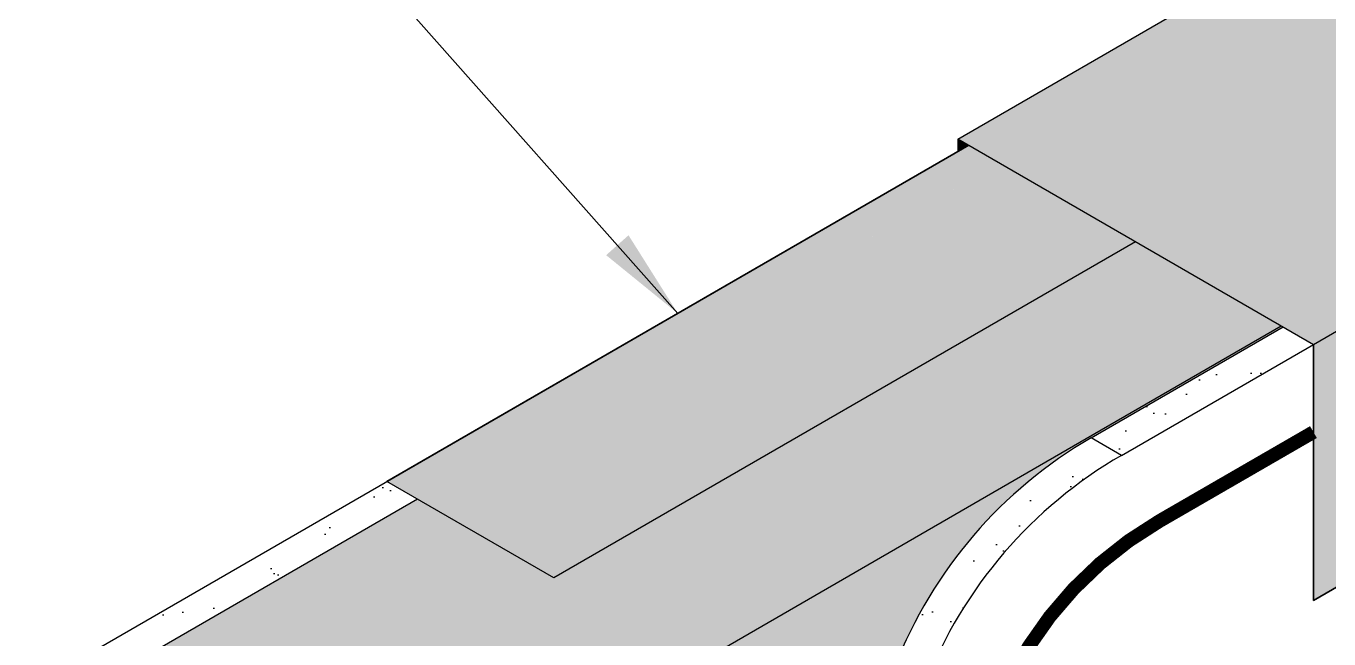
# Model space of a CAD drawing. Extents: x -64 to 51, y 0 to 66.
# Drawn here: x 11.05 to 19.64, y 54.34 to 58.38 of the extents above; entities that cross this region are included whole.
import ezdxf

# ---------------------------------------------------------------- set-up
doc = ezdxf.new("R2010")
doc.units = 0
doc.header["$LTSCALE"] = 1.5
doc.header["$MEASUREMENT"] = 0
doc.linetypes.add('DASHED', pattern=[0.75, 0.5, -0.25])
for name, color, linetype in [('STRUCTURE', 252, 'CONTINUOUS'), ('STRUCTURE_SHADING', 254, 'CONTINUOUS'), ('TEXT', 7, 'CONTINUOUS'), ('TYVEK', 160, 'DASHED')]:
    doc.layers.add(name, color=color, linetype=linetype)
doc.styles.add('DETAILS', font='sanss___.ttf', dxfattribs={"height": 1})
doc.dimstyles.new('TYVEKDETAILS', dxfattribs={"dimscale": 6, "dimtxt": 1.5, "dimasz": 0.1, "dimexe": 0.75, "dimexo": 0.75, "dimgap": 0.75, "dimtad": 0, "dimtih": 1, "dimtoh": 1, "dimdec": 4, "dimzin": 0, "dimtxsty": 'DETAILS', "dimcen": 0.0625, "dimazin": 3, "dimtfac": 1, "dimtdec": 4, "dimtofl": 0, "dimtmove": 0, "dimatfit": 3, "dimtolj": 1, "dimtzin": 0})

msp = doc.modelspace()

# ---------------------------------------------------------------- hatches: boundary and pattern name
at = {"layer": 'STRUCTURE', "linetype": 'CONTINUOUS'}
h = msp.add_hatch(color=256, dxfattribs=at)
h.paths.add_polyline_path([(22.8257, 58.1812), (20.4839, 59.5333), (17.198, 57.6315), (19.5381, 56.2804)])
h.paths.add_polyline_path([(25.3371, 57.942), (25.3371, 58.4223), (23.5511, 57.366), (23.4285, 57.8237), (23.4285, 58.0237), (23.2576, 57.925), (22.8257, 58.1812), (19.5381, 56.28), (19.5381, 54.5939), (21.3393, 55.6338)])
h.paths.add_polyline_path([(22.1414, 56.777, -0.199261), (22.2322, 56.7845, -0.306107), (22.3144, 56.6799, -0.172668), (22.2818, 56.4976, -0.172925), (22.1415, 56.377, -0.032538), (22.127, 56.3701, -0.230653), (22.019, 56.3779, -0.259745), (21.9572, 56.4814, -0.342888)], flags=16)
h.paths.add_polyline_path([(22.1345, 56.6339, -0.546252), (22.1778, 56.6089, -0.361178), (22.1328, 56.533, -0.504762), (22.0888, 56.5562, -0.151481), (22.095, 56.5979, -0.195451)], flags=0)
msp.add_hatch(color=253, dxfattribs=at).paths.add_polyline_path([(17.2656, 57.5925), (17.194, 57.6339), (17.194, 57.5511)])
h = msp.add_hatch(color=253, dxfattribs=at)
h.paths.add_polyline_path([(18.3661, 56.9572), (17.4672, 57.4761), (15.6021, 56.3993), (13.631, 55.2613), (14.5299, 54.7423)])
h.paths.add_polyline_path([(17.4672, 57.4761), (17.2656, 57.5925), (13.4295, 55.3777), (13.631, 55.2613), (17.0023, 57.2077)])
h = msp.add_hatch(dxfattribs=at)
h.set_pattern_fill('AR-SAND', color=256, scale=0.25, style=0)
h.set_pattern_definition([(37.5, (51.40434, 5.9679), (-0.0157483, 0.481706), [0, -0.38, 0, -0.425, 0, -0.40625]), (7.5, (51.40434, 5.9679), (0.442444, 0.7055365), [0, -0.205, 0, -0.3425, 0, -0.13125]), (327.5, (51.09684, 5.9679), (0.7785355, 0.0014148), [0, -0.125, 0, -0.45, 0, -0.5875]), (317.5, (51.09684, 5.9679), (0.7515317, 0.219419), [0, -0.0625, 0, -0.295, 0, -0.3375])])
h.paths.add_polyline_path([(11.253, 53.8883), (11.0531, 54.0037), (11.0507, 48.2116), (11.253, 48.0948)])
h.paths.add_polyline_path([(13.66, 50.143), (13.46, 50.2585), (13.4585, 46.8214), (13.66, 46.7051), (13.66, 49.5683)])
h.paths.add_polyline_path([(13.631, 55.2613), (13.4295, 55.3777), (11.0531, 54.0057), (11.0531, 54.0037), (11.253, 53.8883)])
h.paths.add_polyline_path([(16.9786, 54.0436), (16.7786, 54.1591, -0.167789), (13.46, 50.2585), (13.66, 50.143, 0.167789)])
h.paths.add_polyline_path([(18.2729, 55.55), (18.0729, 55.6654, 0.1703), (16.7786, 54.1591), (16.9786, 54.0436, -0.1703)])
h.paths.add_polyline_path([(19.5381, 56.2804), (19.3381, 56.3959), (18.0729, 55.6654), (18.2729, 55.55)])
at = {"layer": 'STRUCTURE_SHADING', "linetype": 'CONTINUOUS'}
h = msp.add_hatch(color=256, dxfattribs=at)
h.paths.add_polyline_path([(17.9982, 55.6364), (19.3259, 56.403), (18.3661, 56.9572), (14.5299, 54.7423), (13.631, 55.2613), (11.9587, 54.2958), (13.8174, 53.2226)])
h.paths.add_polyline_path([(16.7906, 54.1892, -0.167525), (18.0729, 55.6654), (19.3381, 56.3959), (19.3259, 56.403), (17.9982, 55.6364), (13.8174, 53.2226), (13.8174, 52.4726)])
h.paths.add_polyline_path([(11.9587, 54.2958), (11.9587, 53.5458), (12.6082, 53.9208)], flags=17)

# ---------------------------------------------------------------- linework, layer by layer
at = {"layer": 'STRUCTURE', "color": 7, "linetype": 'CONTINUOUS'}
for p, q in [((20.4839, 59.5333), (17.194, 57.6291)), ((19.5381, 56.2804), (22.8257, 58.1812)), ((19.5381, 56.28), (22.8257, 58.1812)), ((17.194, 57.6339), (19.5381, 56.2804)), ((17.194, 57.6339), (17.194, 57.5511)), ((17.2656, 57.5925), (13.4295, 55.3777)), ((18.3661, 56.9572), (14.5299, 54.7423)), ((19.5381, 56.2804), (19.5381, 54.5939)), ((19.5381, 55.7031), (19.5381, 54.5939)), ((19.5381, 54.5939), (21.3393, 55.6338)), ((14.5299, 54.7423), (13.4295, 55.3777))]:
    msp.add_line(p, q, dxfattribs=at)
at = {"layer": 'STRUCTURE', "linetype": 'CONTINUOUS'}
for p, q in [((11.0514, 54.0047), (17.2656, 57.5925)), ((18.0729, 55.6654), (19.3381, 56.3959)), ((18.2729, 55.55), (19.5381, 56.28)), ((19.5381, 54.5939), (19.5381, 56.2804)), ((19.5381, 56.28), (19.5381, 56.28)), ((18.2729, 55.55), (18.0729, 55.6654)), ((19.5381, 55.7031), (19.5381, 54.5939)), ((21.3393, 55.6338), (19.5381, 54.5939))]:
    msp.add_line(p, q, dxfattribs=at)
at = {"layer": 'STRUCTURE'}
for p, q in [((17.9982, 55.6364), (19.3259, 56.403)), ((13.8174, 53.2226), (17.9982, 55.6364)), ((13.631, 55.2613), (11.253, 53.8883))]:
    msp.add_line(p, q, dxfattribs=at)
at = {"layer": 'STRUCTURE', "linetype": 'CONTINUOUS'}
for centre in [(19.5729, 53.0674), (19.7729, 52.9519)]:
    msp.add_arc(centre, 3, 120, 158.65895, dxfattribs=at)
at = {"layer": 'TYVEK', "const_width": 0.09}
msp.add_lwpolyline([(13.66, 49.5683, 0.176804), (17.4443, 53.8617, -0.1703), (18.5229, 55.117), (19.5381, 55.7031)], format="xyb", dxfattribs=at)

# ---------------------------------------------------------------- leaders
at = {"layer": 'TEXT'}
msp.add_leader([(15.3475, 56.4851), (13.0509, 59.0735), (12.3468, 59.0735)], dimstyle='TYVEKDETAILS', override={"dimgap": 0.75, "dimtad": 0, "dimfxl": 0.18}, dxfattribs=at)

doc.saveas('drawing.dxf')
